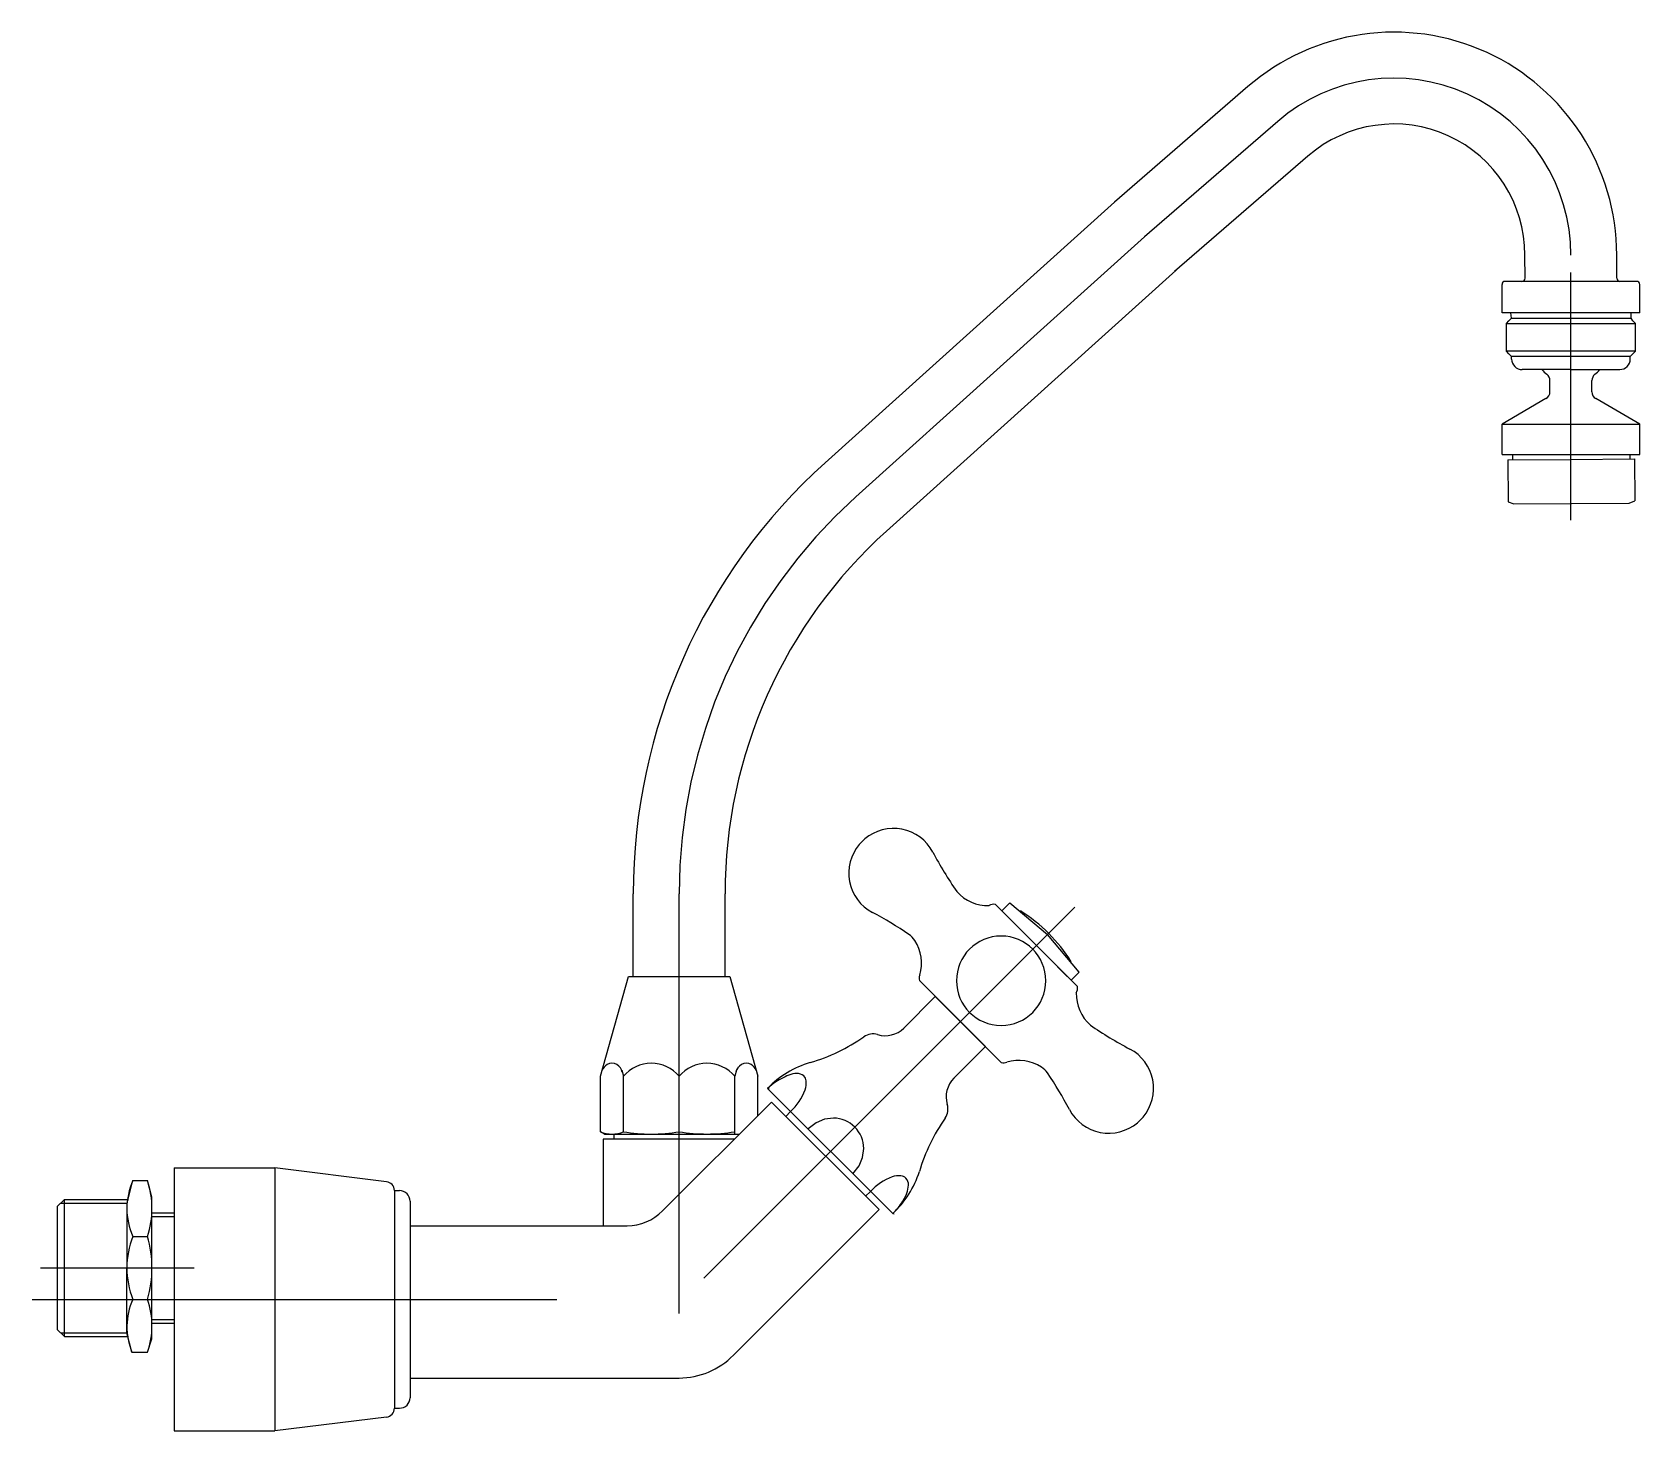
# Model space of a CAD drawing. Extents: x 40.069 to 40.375, y 10.857 to 11.124.
import ezdxf

# ---------------------------------------------------------------- set-up
doc = ezdxf.new("R2010")
doc.units = 0
doc.header["$LTSCALE"] = 0.2
doc.header["$MEASUREMENT"] = 0
doc.linetypes.add('AXES', pattern=[0.54, 0.3, -0.08, 0.08, -0.08])
doc.linetypes.add('CONTINU', pattern=[0])
doc.layers.get('0').update_dxf_attribs({"linetype": 'CONTINUOUS'})
doc.layers.add('DECA_EIXOS', color=5, linetype='AXES')

msp = doc.modelspace()

# ---------------------------------------------------------------- linework, layer by layer
at = {"linetype": 'CONTINU'}
for points in [[(40.37088, 11.08114, 0.642715), (40.30055, 11.11326)], [(40.35338, 11.08114, 0.642718), (40.31201, 11.10003)], [(40.3496, 11.07614, 0.414211), (40.349, 11.07554)], [(40.35279, 11.07614, 0.41421), (40.35339, 11.07674)], [(40.37089, 11.07674, 0.415448), (40.37149, 11.07614)], [(40.37528, 11.07554, 0.414145), (40.37468, 11.07614)], [(40.35083, 11.06134, 0.414214), (40.35283, 11.05934)], [(40.37144, 11.05934, 0.414177), (40.37344, 11.06134)], [(40.35661, 11.05934, 0.045663), (40.35756, 11.05843)], [(40.35814, 11.05723, 0.233456), (40.35756, 11.05843)], [(40.36671, 11.05843, 0.231299), (40.36614, 11.05724)], [(40.36671, 11.05843, 0.045659), (40.36766, 11.05934)], [(40.35738, 11.05379, 0.267952), (40.35814, 11.05508)], [(40.36614, 11.05508, 0.267941), (40.36689, 11.05379)], [(40.21995, 11.04156, 0.212567), (40.18339, 10.95944)], [(40.23166, 11.02856, 0.212557), (40.20089, 10.95944)], [(40.24051, 10.96738, 0.477234), (40.22753, 10.96989)], [(40.22647, 10.96883, 0.477235), (40.22898, 10.95586)], [(40.24051, 10.96738, 0.031475), (40.24507, 10.95985)], [(40.24507, 10.95985, 0.219929), (40.25122, 10.95717)], [(40.25242, 10.95738, 0.198223), (40.25122, 10.95717)], [(40.23595, 10.95169, 0.029027), (40.22898, 10.95586)], [(40.26687, 10.94646, 0.115696), (40.25719, 10.95615)], [(40.23707, 10.95054, 0.101214), (40.23595, 10.95169)], [(40.238, 10.94394, 0.217962), (40.23707, 10.95054)], [(40.25352, 10.95137, 1), (40.25352, 10.93433)], [(40.25352, 10.93433, 1), (40.25352, 10.95137)], [(40.238, 10.94394, 0.170966), (40.23793, 10.94288)], [(40.26784, 10.94055, 0.198224), (40.26805, 10.94175)], [(40.26784, 10.94055, 0.219929), (40.27053, 10.9344)], [(40.21714, 10.92726, 0.080442), (40.22736, 10.93218)], [(40.22996, 10.93259, 0.230493), (40.22736, 10.93218)], [(40.22996, 10.93259, 0.27791), (40.23496, 10.93383)], [(40.27053, 10.9344, 0.031475), (40.27806, 10.92984)], [(40.28057, 10.91686, 0.477234), (40.27806, 10.92984)], [(40.17842, 10.92687, 0.185708), (40.17743, 10.92571)], [(40.18024, 10.92687, 0.283757), (40.17842, 10.92687)], [(40.18131, 10.92541, 0.224058), (40.18024, 10.92687)], [(40.19214, 10.92464, 0.468801), (40.18153, 10.92464)], [(40.20274, 10.92464, 0.468797), (40.19214, 10.92464)], [(40.20402, 10.92687, 0.224059), (40.20296, 10.92541)], [(40.20341, 10.92637, 0.127193), (40.20296, 10.92541)], [(40.20585, 10.92687, 0.283744), (40.20402, 10.92687)], [(40.20683, 10.92572, 0.184482), (40.20585, 10.92687)], [(40.21714, 10.92726, 0.12767), (40.20897, 10.92234)], [(40.25355, 10.92726, 0.170961), (40.25462, 10.92733)], [(40.26121, 10.92639, 0.217961), (40.25462, 10.92733)], [(40.26236, 10.92528, 0.10122), (40.26121, 10.92639)], [(40.21338, 10.91793, 0.114062), (40.21615, 10.92206, 0.111996), (40.21635, 10.92376, 0.158734), (40.21591, 10.9247, 0.20354), (40.21455, 10.92518, 0.082094), (40.21307, 10.92488, 0.044121), (40.21019, 10.92331), (40.20897, 10.92234)], [(40.24451, 10.92429, 0.2778), (40.24326, 10.91929)], [(40.26653, 10.91831, 0.029025), (40.26236, 10.92528)], [(40.22524, 10.90607), (40.22646, 10.90759), (40.22711, 10.90919), (40.22733, 10.91088, 0.197191), (40.22564, 10.91497, 0.197188), (40.22156, 10.91666), (40.21987, 10.91644), (40.21826, 10.91579), (40.21672, 10.9146)], [(40.24285, 10.91669, 0.08032), (40.23794, 10.90648)], [(40.24285, 10.91669, 0.230493), (40.24326, 10.91929)], [(40.26653, 10.91831, 0.477323), (40.27951, 10.9158)], [(40.17714, 10.91407, 0.197187), (40.18153, 10.91407)], [(40.18153, 10.91407, 0.081682), (40.19214, 10.91407)], [(40.19214, 10.91407, 0.081667), (40.20274, 10.91407)], [(40.08799, 10.90476, 0.210968), (40.08799, 10.89412)], [(40.09081, 10.89412, 0.158093), (40.09081, 10.90476)], [(40.13785, 10.90287, 0.37886), (40.13636, 10.90455)], [(40.23285, 10.89846, 0.063624), (40.23479, 10.90084), (40.2354, 10.90199), (40.23556, 10.90239, 0.082065), (40.23585, 10.90388, 0.203536), (40.23538, 10.90523, 0.15873), (40.23443, 10.90568, 0.111992), (40.23274, 10.90548, 0.114045), (40.2286, 10.90271)], [(40.23285, 10.89846, 0.127671), (40.23794, 10.90648)], [(40.14085, 10.90085, 0.414215), (40.13885, 10.90285)], [(40.18221, 10.89614, 0.201238), (40.18898, 10.89899)], [(40.08799, 10.89412, 0.187031), (40.08799, 10.88212)], [(40.09081, 10.88212, 0.140155), (40.09081, 10.89412)], [(40.08799, 10.88212, 0.207776), (40.08784, 10.87204)], [(40.09081, 10.87204, 0.166861), (40.09081, 10.88212)], [(40.19214, 10.86714, 0.201301), (40.20248, 10.87148)], [(40.13636, 10.85969, 0.37886), (40.13785, 10.86137)], [(40.13885, 10.86139, 0.414214), (40.14085, 10.86339)]]:
    msp.add_lwpolyline(points, format="xyb", dxfattribs=at)
for points in [[(40.30055, 11.11326), (40.27511, 11.09123)], [(40.31201, 11.10003), (40.28656, 11.078)], [(40.27511, 11.09123), (40.21995, 11.04156)], [(40.35339, 11.07674), (40.35338, 11.08114)], [(40.37089, 11.07674), (40.37088, 11.08114)], [(40.28682, 11.07822), (40.23166, 11.02856)], [(40.36213, 11.07614), (40.3496, 11.07614)], [(40.37468, 11.07614), (40.36213, 11.07614)], [(40.349, 11.07014), (40.349, 11.07554)], [(40.37528, 11.07014), (40.37528, 11.07554)], [(40.36213, 11.07014), (40.349, 11.07014)], [(40.35084, 11.06914), (40.35068, 11.07014)], [(40.37528, 11.07014), (40.36213, 11.07014)], [(40.37359, 11.06914), (40.37359, 11.07014)], [(40.34983, 11.06814), (40.35033, 11.06864)], [(40.34983, 11.06814), (40.37444, 11.06814)], [(40.34983, 11.06284), (40.34983, 11.06814)], [(40.35033, 11.06864), (40.35084, 11.06914)], [(40.35084, 11.06914), (40.37359, 11.06914)], [(40.37394, 11.06864), (40.37359, 11.06914)], [(40.37444, 11.06814), (40.37394, 11.06864)], [(40.37444, 11.06284), (40.37444, 11.06814)], [(40.37444, 11.06284), (40.34983, 11.06284)], [(40.35033, 11.06234), (40.34983, 11.06284)], [(40.35083, 11.06184), (40.35033, 11.06234)], [(40.35083, 11.06134), (40.35083, 11.06184)], [(40.37344, 11.06184), (40.35083, 11.06184)], [(40.37344, 11.06184), (40.37394, 11.06234)], [(40.37344, 11.06134), (40.37344, 11.06184)], [(40.37394, 11.06234), (40.37444, 11.06284)], [(40.36213, 11.05934), (40.35283, 11.05934)], [(40.36213, 11.05934), (40.37144, 11.05934)], [(40.35814, 11.05508), (40.35814, 11.05723)], [(40.36614, 11.05508), (40.36614, 11.05724)], [(40.35738, 11.05379), (40.349, 11.04894)], [(40.37528, 11.04894), (40.36689, 11.05379)], [(40.349, 11.04314), (40.349, 11.04894)], [(40.349, 11.04894), (40.37528, 11.04894)], [(40.37528, 11.04314), (40.37528, 11.04894)], [(40.349, 11.04314), (40.36213, 11.04314)], [(40.35013, 11.04211), (40.36213, 11.0422)], [(40.35013, 11.04211), (40.35019, 11.03412)], [(40.35097, 11.04314), (40.35098, 11.04212)], [(40.36213, 11.04314), (40.37528, 11.04314)], [(40.36213, 11.0422), (40.37423, 11.0423)], [(40.37337, 11.04314), (40.37338, 11.04229)], [(40.37423, 11.0423), (40.37429, 11.0343)], [(40.35019, 11.03412), (40.35125, 11.03372)], [(40.35125, 11.03372), (40.37325, 11.03389)], [(40.37325, 11.03389), (40.37429, 11.0343)], [(40.22647, 10.96883), (40.22753, 10.96989)], [(40.18339, 10.94364), (40.18339, 10.95944)], [(40.20089, 10.94364), (40.20089, 10.95944)], [(40.25242, 10.95738), (40.26024, 10.94957)], [(40.25363, 10.95618), (40.25517, 10.95773)], [(40.25517, 10.95773), (40.26236, 10.95169)], [(40.2684, 10.9445), (40.26236, 10.95169)], [(40.26685, 10.94295), (40.26024, 10.94957)], [(40.26685, 10.94295), (40.26427, 10.94553)], [(40.26805, 10.94175), (40.26427, 10.94553)], [(40.26685, 10.94295), (40.2684, 10.9445)], [(40.17714, 10.92464), (40.18249, 10.94364)], [(40.18249, 10.94364), (40.20179, 10.94364)], [(40.20179, 10.94364), (40.20714, 10.92464)], [(40.23793, 10.94288), (40.25355, 10.92726)], [(40.23496, 10.93383), (40.24097, 10.93984)], [(40.25051, 10.9303), (40.24097, 10.93984)], [(40.24998, 10.93083), (40.2415, 10.93931)], [(40.24451, 10.92429), (40.25051, 10.9303)], [(40.1812, 10.92578), (40.18153, 10.92464)], [(40.20307, 10.92578), (40.20274, 10.92464)], [(40.17714, 10.91407), (40.17714, 10.92464)], [(40.18153, 10.91407), (40.18153, 10.92464)], [(40.19214, 10.91407), (40.19214, 10.92464)], [(40.20274, 10.91364), (40.20274, 10.92464)], [(40.20714, 10.91715), (40.20714, 10.92464)], [(40.20973, 10.91974), (40.18898, 10.89899)], [(40.20897, 10.92234), (40.20927, 10.92233)], [(40.23285, 10.89846), (40.20897, 10.92234)], [(40.23024, 10.89924), (40.20973, 10.91974)], [(40.21247, 10.917), (40.21338, 10.91793)], [(40.27951, 10.9158), (40.28057, 10.91686)], [(40.17789, 10.91364), (40.17714, 10.91407)], [(40.17789, 10.91364), (40.20363, 10.91364)], [(40.17974, 10.91264), (40.17974, 10.91366)], [(40.17764, 10.91264), (40.17764, 10.89614)], [(40.20263, 10.91264), (40.17764, 10.91264)], [(40.09585, 10.90717), (40.11505, 10.90717)], [(40.09585, 10.90717), (40.09585, 10.85707)], [(40.13636, 10.90455), (40.11505, 10.90717)], [(40.11505, 10.90717), (40.11505, 10.85707)], [(40.08691, 10.90049), (40.08799, 10.90476)], [(40.08799, 10.90476), (40.09081, 10.90476)], [(40.09165, 10.90162), (40.09081, 10.90476)], [(40.07495, 10.90119), (40.07365, 10.89989)], [(40.07495, 10.87504), (40.07495, 10.90119)], [(40.07495, 10.90119), (40.08715, 10.90119)], [(40.09165, 10.88812), (40.09165, 10.90162)], [(40.13785, 10.90287), (40.13885, 10.90285)], [(40.13785, 10.90287), (40.13785, 10.86137)], [(40.22767, 10.9018), (40.2286, 10.90271)], [(40.07365, 10.87634), (40.07365, 10.89989)], [(40.07425, 10.90049), (40.08691, 10.90049)], [(40.08687, 10.87574), (40.08691, 10.90049)], [(40.09163, 10.89862), (40.09585, 10.89862)], [(40.14085, 10.90085), (40.14085, 10.86339)], [(40.23024, 10.89924), (40.20248, 10.87148)], [(40.23285, 10.89846), (40.23316, 10.89844)], [(40.09158, 10.89792), (40.09585, 10.89792)], [(40.14085, 10.89614), (40.18221, 10.89614)], [(40.08799, 10.89412), (40.09081, 10.89412)], [(40.09165, 10.87462), (40.09165, 10.88812)], [(40.08799, 10.88212), (40.09081, 10.88212)], [(40.0916, 10.87832), (40.09585, 10.87832)], [(40.09164, 10.87762), (40.09585, 10.87762)], [(40.07495, 10.87504), (40.07365, 10.87634)], [(40.07425, 10.87574), (40.08687, 10.87574)], [(40.07495, 10.87504), (40.08715, 10.87504)], [(40.08784, 10.87204), (40.08687, 10.87574)], [(40.09081, 10.87204), (40.09165, 10.87462)], [(40.08784, 10.87204), (40.09081, 10.87204)], [(40.14085, 10.86714), (40.19214, 10.86714)], [(40.13785, 10.86137), (40.13885, 10.86139)], [(40.13636, 10.85969), (40.11505, 10.85707)], [(40.09585, 10.85707), (40.11505, 10.85707)]]:
    msp.add_lwpolyline(points, dxfattribs=at)
at = {"layer": 'DECA_EIXOS'}
for points in [[(40.36213, 11.08114, 0.642717), (40.30628, 11.10664)], [(40.2258, 11.03506, 0.212567), (40.19214, 10.95944)]]:
    msp.add_lwpolyline(points, format="xyb", dxfattribs=at)
for points in [[(40.30628, 11.10664), (40.28083, 11.08461)], [(40.28083, 11.08461), (40.2258, 11.03506)], [(40.36213, 11.03061), (40.36213, 11.07781)], [(40.19214, 10.87942), (40.19214, 10.95944)], [(40.26756, 10.95689), (40.19246, 10.88179)], [(40.07038, 10.88812), (40.09969, 10.88812)], [(40.06881, 10.88212), (40.19862, 10.88212)]]:
    msp.add_lwpolyline(points, dxfattribs=at)

doc.saveas('drawing.dxf')
